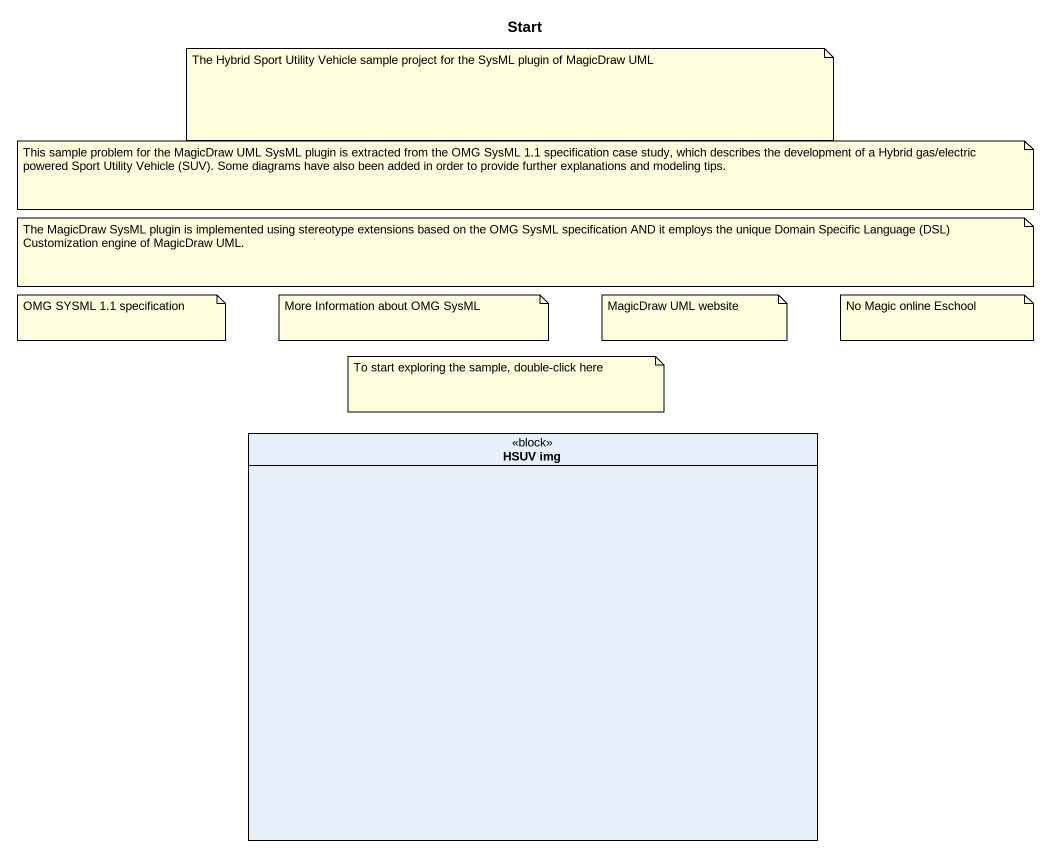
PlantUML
@startuml
title Start
hide circle
hide empty members
class "HSUV img" as HSUV_img <<block>>
note as N1
  The Hybrid Sport Utility Vehicle sample project for the SysML plugin of MagicDraw UML
end note
note as N2
  This sample problem for the MagicDraw UML SysML plugin is extracted from the OMG SysML 1.1 specification case study, which describes the development of a Hybrid gas/electric powered Sport Utility Vehicle (SUV). Some diagrams have also been added in order to provide further explanations and modeling tips.
end note
note as N3
  The MagicDraw SysML plugin is implemented using stereotype extensions based on the OMG SysML specification AND it employs the unique Domain Specific Language (DSL) Customization engine of MagicDraw UML.
end note
note as N4
  OMG SYSML 1.1 specification
end note
note as N5
  More Information about OMG SysML
end note
note as N6
  MagicDraw UML website
end note
note as N7
  No Magic online Eschool
end note
note as N8
  To start exploring the sample, double-click here
end note
@enduml
